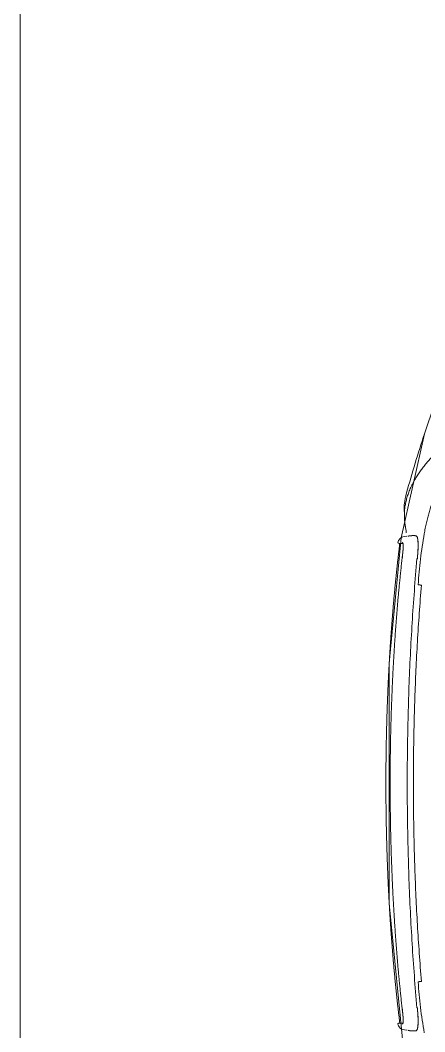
# Model space of a CAD drawing. Header units: metres. Extents: x -13933 to 152404, y -7861 to 21912.
# Drawn here: x 112567.9 to 112611.9, y 502.9 to 612.9 of the extents above; entities that cross this region are included whole.
import ezdxf
from ezdxf.xclip import XClip

# ---------------------------------------------------------------- set-up
doc = ezdxf.new("R2010")
doc.units = ezdxf.units.M
doc.header["$LTSCALE"] = 100
doc.header["$MEASUREMENT"] = 0
doc.header["$XCLIPFRAME"] = 0
doc.layers.get('0').update_dxf_attribs({"color": 9, "lineweight": 9})
for name, color, linetype, lineweight in [('04', 9, 'Continuous', 9), ('06D', 9, 'Continuous', 9), ('40M', 9, 'Continuous', 9)]:
    doc.layers.add(name, color=color, linetype=linetype, lineweight=lineweight)

# ---------------------------------------------------------------- blocks, each defined once
blk = doc.blocks.new('p-araba-polo')
at = {"extrusion": (0, 0, -1)}
for p, q in [((0.0142, 0.2609), (0.0139, 0.261)), ((0.0151, 0.2608), (0.014, 0.2609)), ((0.015, 0.2608), (0.0143, 0.2609)), ((0.0183, 0.2612), (0.0184, 0.2612))]:
    blk.add_line(p, q, dxfattribs=at)
for p, q in [((0.0142, -0.2609), (0.0139, -0.261)), ((0.0151, -0.2608), (0.014, -0.2609)), ((0.015, -0.2608), (0.0143, -0.2609)), ((0.0183, -0.2612), (0.0184, -0.2612)), ((0.02, -0.3033), (0.0201, -0.3042))]:
    blk.add_line(p, q)
for points, degree, knots in [([(0.0131, 0.2618), (0.0133, 0.2628), (0.0142, 0.265), (0.0174, 0.2679), (0.019, 0.2683), (0.0226, 0.2686)], 3, [0, 0, 0, 0, 0.07302, 0.262364, 1, 1, 1, 1]), ([(0.02, 0.2666), (0.02, 0.2666), (0.02, 0.2666), (0.02, 0.2666), (0.02, 0.2666), (0.02, 0.2666), (0.02, 0.2666), (0.02, 0.2666), (0.02, 0.2666), (0.02, 0.2666), (0.02, 0.2666)], 5, [0, 0, 0, 0, 0, 0, 1, 1, 1, 1, 1, 1, 1, 1, 1, 1, 1]), ([(0.02, 0.2666), (0.02, 0.2666), (0.02, 0.2666), (0.02, 0.2666), (0.02, 0.2666), (0.02, 0.2666), (0.02, 0.2666), (0.02, 0.2666), (0.02, 0.2666), (0.02, 0.2666), (0.02, 0.2666)], 5, [0, 0, 0, 0, 0, 0, 1, 1, 1, 1, 1, 1, 1, 1, 1, 1, 1]), ([(0.0239, 0.2686), (0.024, 0.2687), (0.0245, 0.2688), (0.0251, 0.269), (0.0257, 0.2691)], 3, [0, 0, 0, 0, 0.111026, 1, 1, 1, 1]), ([(0.0246, 0.2685), (0.0246, 0.2685), (0.0246, 0.2685), (0.0246, 0.2685), (0.0246, 0.2685), (0.0246, 0.2685), (0.0246, 0.2685)], 3, [0, 0, 0, 0, 1, 1, 1, 1, 1, 1, 1]), ([(0.0319, 0.2693), (0.0322, 0.2693), (0.0329, 0.2693), (0.0335, 0.2686), (0.0338, 0.2683)], 3, [0, 0, 0, 0, 0.496902, 1, 1, 1, 1]), ([(0.0338, 0.2683), (0.0339, 0.2679), (0.0342, 0.2673), (0.0346, 0.2658), (0.0348, 0.2639), (0.0349, 0.2624), (0.035, 0.2616)], 3, [0, 0, 0, 0, 0.249651, 0.50002, 0.750356, 1, 1, 1, 1]), ([(0.035, 0.216), (0.0354, 0.2206), (0.0362, 0.2299), (0.0376, 0.2438), (0.0394, 0.2577), (0.0409, 0.2668), (0.0416, 0.2713)], 3, [0, 0, 0, 0, 0.247766, 0.497058, 0.747807, 1, 1, 1, 1]), ([(0.014, 0.261), (0.014, 0.261), (0.014, 0.2609), (0.014, 0.2609), (0.014, 0.2609)], 2, [0, 0, 0, 0.5, 0.5, 1, 1, 1]), ([(0.035, 0.2616), (0.035, 0.2609), (0.035, 0.2595), (0.035, 0.2573), (0.035, 0.255), (0.0349, 0.2534), (0.0348, 0.2527)], 3, [0, 0, 0, 0, 0.251327, 0.501735, 0.751271, 1, 1, 1, 1]), ([(0.0232, 0), (0.0232, 0.0116), (0.0233, 0.0349), (0.024, 0.0699), (0.025, 0.1048), (0.0265, 0.1397), (0.0285, 0.1746), (0.0308, 0.2094), (0.0328, 0.2326), (0.0337, 0.2443)], 3, [0, 0, 0, 0, 0.142868, 0.285725, 0.428582, 0.571438, 0.714291, 0.857142, 1, 1, 1, 1]), ([(0.0386, 0.2155), (0.0378, 0.2053), (0.0362, 0.1848), (0.0342, 0.154), (0.0326, 0.1232), (0.0314, 0.0924), (0.0305, 0.0616), (0.03, 0.0308), (0.0299, 0.0103), (0.0299, 0)], 3, [0, 0, 0, 0, 0.14291, 0.285803, 0.428665, 0.571538, 0.714372, 0.857182, 1, 1, 1, 1]), ([(0.0232, 0), (0.0232, -0.0116), (0.0233, -0.0349), (0.024, -0.0699), (0.025, -0.1048), (0.0265, -0.1397), (0.0285, -0.1746), (0.0308, -0.2094), (0.0328, -0.2326), (0.0337, -0.2443)], 3, [0, 0, 0, 0, 0.142868, 0.285725, 0.428582, 0.571438, 0.714291, 0.857142, 1, 1, 1, 1]), ([(0.0386, -0.2155), (0.0378, -0.2053), (0.0362, -0.1848), (0.0342, -0.154), (0.0326, -0.1232), (0.0314, -0.0924), (0.0305, -0.0616), (0.03, -0.0308), (0.0299, -0.0103), (0.0299, 0)], 3, [0, 0, 0, 0, 0.14291, 0.285803, 0.428665, 0.571538, 0.714372, 0.857182, 1, 1, 1, 1]), ([(0.035, -0.216), (0.0354, -0.2206), (0.0362, -0.2299), (0.0376, -0.2438), (0.0394, -0.2577), (0.0409, -0.2668), (0.0416, -0.2713)], 3, [0, 0, 0, 0, 0.247766, 0.497058, 0.747807, 1, 1, 1, 1]), ([(0.035, -0.2616), (0.035, -0.2609), (0.035, -0.2595), (0.035, -0.2573), (0.035, -0.255), (0.0349, -0.2534), (0.0348, -0.2526)], 3, [0, 0, 0, 0, 0.251327, 0.501735, 0.751271, 1, 1, 1, 1]), ([(0.0131, -0.2618), (0.0133, -0.2628), (0.0142, -0.265), (0.0174, -0.2679), (0.019, -0.2683), (0.0226, -0.2686)], 3, [0, 0, 0, 0, 0.07302, 0.262364, 1, 1, 1, 1]), ([(0.014, -0.261), (0.014, -0.261), (0.014, -0.2609), (0.014, -0.2609), (0.014, -0.2609)], 2, [0, 0, 0, 0.5, 0.5, 1, 1, 1]), ([(0.0338, -0.2683), (0.0339, -0.2679), (0.0342, -0.2673), (0.0346, -0.2658), (0.0348, -0.2639), (0.0349, -0.2624), (0.035, -0.2616)], 3, [0, 0, 0, 0, 0.249651, 0.50002, 0.750356, 1, 1, 1, 1]), ([(0.02, -0.2666), (0.02, -0.2666), (0.02, -0.2666), (0.02, -0.2666), (0.02, -0.2666), (0.02, -0.2666), (0.02, -0.2666), (0.02, -0.2666), (0.02, -0.2666), (0.02, -0.2666), (0.02, -0.2666)], 5, [0, 0, 0, 0, 0, 0, 1, 1, 1, 1, 1, 1, 1, 1, 1, 1, 1]), ([(0.02, -0.2666), (0.02, -0.2666), (0.02, -0.2666), (0.02, -0.2666), (0.02, -0.2666), (0.02, -0.2666), (0.02, -0.2666), (0.02, -0.2666), (0.02, -0.2666), (0.02, -0.2666), (0.02, -0.2666)], 5, [0, 0, 0, 0, 0, 0, 1, 1, 1, 1, 1, 1, 1, 1, 1, 1, 1]), ([(0.0239, -0.2686), (0.024, -0.2687), (0.0245, -0.2688), (0.0251, -0.2689), (0.0257, -0.2691)], 3, [0, 0, 0, 0, 0.111026, 1, 1, 1, 1]), ([(0.0246, -0.2685), (0.0246, -0.2685), (0.0246, -0.2685), (0.0246, -0.2685), (0.0246, -0.2685), (0.0246, -0.2685), (0.0246, -0.2685)], 3, [0, 0, 0, 0, 1, 1, 1, 1, 1, 1, 1]), ([(0.0319, -0.2693), (0.0322, -0.2693), (0.0329, -0.2693), (0.0335, -0.2686), (0.0338, -0.2683)], 3, [0, 0, 0, 0, 0.496902, 1, 1, 1, 1]), ([(0.0416, -0.2713), (0.042, -0.2733), (0.0428, -0.2774), (0.0441, -0.2832), (0.0454, -0.289), (0.0469, -0.2945), (0.0486, -0.2997), (0.0503, -0.3047), (0.0516, -0.3079), (0.0522, -0.3094)], 3, [0, 0, 0, 0, 0.14299, 0.285846, 0.42866, 0.571442, 0.714235, 0.857051, 1, 1, 1, 1]), ([(0.0205, -0.2989), (0.0204, -0.2982), (0.0203, -0.297), (0.0202, -0.2957), (0.0202, -0.295)], 3, [0, 0, 0, 0, 0.490502, 1, 1, 1, 1]), ([(0.0309, -0.3292), (0.03, -0.3275), (0.0281, -0.3242), (0.0259, -0.3192), (0.024, -0.3142), (0.0225, -0.3093), (0.0213, -0.3044), (0.0208, -0.3012), (0.0206, -0.2996)], 3, [0, 0, 0, 0, 0.166666, 0.333333, 0.5, 0.666667, 0.833333, 1, 1, 1, 1]), ([(0.0541, -0.359), (0.0526, -0.3575), (0.0498, -0.3546), (0.0459, -0.3503), (0.0423, -0.3461), (0.039, -0.3418), (0.036, -0.3376), (0.0333, -0.3334), (0.0317, -0.3306), (0.0309, -0.3292)], 3, [0, 0, 0, 0, 0.142856, 0.285712, 0.428569, 0.571427, 0.714284, 0.857142, 1, 1, 1, 1])]:
    blk.add_open_spline(points, degree=degree, knots=knots)
for points, degree in [([(0.0257, 0.2691), (0.0252, 0.269), (0.0248, 0.2689), (0.0244, 0.2688), (0.024, 0.2687), (0.0237, 0.2686)], 5), ([(0.0257, 0.2691), (0.0267, 0.2692), (0.0278, 0.2693), (0.029, 0.2694), (0.0304, 0.2694), (0.0319, 0.2693)], 5), ([(0.0338, 0.2683), (0.0334, 0.2689), (0.0331, 0.2692), (0.0327, 0.2693), (0.0323, 0.2693), (0.0319, 0.2693)], 5), ([(0.035, 0.2616), (0.0349, 0.2635), (0.0347, 0.2652), (0.0345, 0.2666), (0.0341, 0.2676), (0.0338, 0.2683)], 5), ([(0.0151, 0.2608), (0.0105, 0.2237), (0.0069, 0.1865), (0.0041, 0.1493), (0.002, 0.112), (0.0007, 0.0747), (0, 0.0373), (0, 0)], 7), ([(0.0135, 0.2611), (0.0133, 0.2612), (0.0132, 0.2613), (0.0131, 0.2618)], 3), ([(0.0138, 0.261), (0.0139, 0.261), (0.0139, 0.261), (0.0139, 0.261), (0.0139, 0.261), (0.014, 0.261)], 5), ([(0.014, 0.261), (0.014, 0.261), (0.014, 0.261), (0.014, 0.2609), (0.014, 0.2609), (0.014, 0.2609), (0.014, 0.2609), (0.014, 0.2609)], 7), ([(0.014, 0.2609), (0.0141, 0.2609), (0.0142, 0.2609), (0.0145, 0.2609)], 3), ([(0.014, 0.2609), (0.014, 0.2609), (0.0141, 0.2609), (0.0141, 0.2609), (0.0142, 0.2609), (0.0142, 0.2609), (0.0143, 0.2609), (0.0144, 0.2609)], 7), ([(0.0151, 0.2608), (0.015, 0.2608), (0.015, 0.2608), (0.015, 0.2608), (0.0151, 0.2608), (0.0151, 0.2608)], 5), ([(0.0151, 0.2608), (0.015, 0.2608), (0.015, 0.2608), (0.015, 0.2608), (0.0151, 0.2608), (0.0151, 0.2608)], 5), ([(0.0151, 0.2608), (0.0168, 0.2608), (0.0185, 0.2609)], 2), ([(0.0188, 0.2579), (0.0188, 0.2596), (0.0187, 0.2609), (0.0185, 0.2615), (0.0183, 0.2617), (0.018, 0.2618), (0.0178, 0.2618)], 6), ([(0.0178, 0.246), (0.018, 0.248), (0.0183, 0.2499), (0.0185, 0.2517), (0.0186, 0.2536), (0.0188, 0.2552), (0.0188, 0.2567), (0.0188, 0.2579)], 7), ([(0.0182, 0.2612), (0.0182, 0.2612), (0.0183, 0.2612), (0.0184, 0.2612), (0.0184, 0.2612)], 4), ([(0.0184, 0.2612), (0.0184, 0.2612), (0.0184, 0.2612), (0.0183, 0.2612), (0.0183, 0.2612), (0.0182, 0.2612), (0.0182, 0.2612)], 6), ([(0.0348, 0.2527), (0.0349, 0.2545), (0.035, 0.2564), (0.0351, 0.2582), (0.035, 0.26), (0.035, 0.2616)], 5), ([(0.0046, 0), (0.0046, 0.0492), (0.0059, 0.0986), (0.0084, 0.1478), (0.0122, 0.197), (0.0178, 0.246)], 5), ([(0.0178, 0.246), (0.0178, 0.246), (0.018, 0.246), (0.0183, 0.246)], 3), ([(0.0337, 0.2443), (0.0338, 0.2442), (0.034, 0.2442), (0.0341, 0.2442), (0.0341, 0.2442), (0.0342, 0.2442)], 5), ([(0.0342, 0.2442), (0.0341, 0.2442), (0.0341, 0.2442), (0.034, 0.2442), (0.0338, 0.2442), (0.0337, 0.2443)], 5), ([(0.0342, 0.2442), (0.0343, 0.2459), (0.0345, 0.2476), (0.0346, 0.2493), (0.0347, 0.251), (0.0348, 0.2527)], 5), ([(0.0386, 0.2155), (0.0375, 0.2156), (0.0364, 0.2158), (0.0357, 0.2158), (0.0353, 0.2159), (0.035, 0.216)], 5), ([(0.0386, 0.2155), (0.0375, 0.2156), (0.0364, 0.2158), (0.0357, 0.2158), (0.0353, 0.2159), (0.035, 0.216)], 5), ([(0, 0), (0, 0), (-0.0001, 0), (-0.0001, 0), (0, 0), (0, 0)], 5), ([(0.0151, -0.2608), (0.0105, -0.2237), (0.0069, -0.1865), (0.0041, -0.1493), (0.002, -0.112), (0.0007, -0.0747), (0, -0.0373), (0, 0)], 7), ([(0, 0), (0, 0), (-0.0001, 0), (-0.0001, 0), (0, 0), (0, 0)], 5), ([(0.0046, 0), (0.0046, -0.0492), (0.0059, -0.0986), (0.0084, -0.1478), (0.0122, -0.197), (0.0178, -0.246)], 5), ([(0.0386, -0.2155), (0.0375, -0.2156), (0.0364, -0.2158), (0.0357, -0.2158), (0.0353, -0.2159), (0.035, -0.216)], 5), ([(0.0386, -0.2155), (0.0375, -0.2156), (0.0364, -0.2158), (0.0357, -0.2158), (0.0353, -0.2159), (0.035, -0.216)], 5), ([(0.0178, -0.246), (0.018, -0.2479), (0.0183, -0.2499), (0.0185, -0.2517), (0.0186, -0.2536), (0.0188, -0.2552), (0.0188, -0.2567), (0.0188, -0.2579)], 7), ([(0.0178, -0.246), (0.0178, -0.246), (0.018, -0.246), (0.0183, -0.246)], 3), ([(0.0337, -0.2443), (0.0338, -0.2442), (0.034, -0.2442), (0.0341, -0.2442), (0.0341, -0.2442), (0.0342, -0.2442)], 5), ([(0.0342, -0.2442), (0.0341, -0.2442), (0.0341, -0.2442), (0.034, -0.2442), (0.0338, -0.2442), (0.0337, -0.2443)], 5), ([(0.0342, -0.2442), (0.0343, -0.2459), (0.0345, -0.2476), (0.0346, -0.2493), (0.0347, -0.251), (0.0348, -0.2526)], 5), ([(0.0348, -0.2526), (0.0349, -0.2545), (0.035, -0.2564), (0.0351, -0.2582), (0.035, -0.26), (0.035, -0.2616)], 5), ([(0.0135, -0.2611), (0.0133, -0.2612), (0.0132, -0.2613), (0.0131, -0.2618)], 3), ([(0.0138, -0.261), (0.0139, -0.261), (0.0139, -0.261), (0.0139, -0.261), (0.0139, -0.261), (0.014, -0.261)], 5), ([(0.014, -0.2609), (0.0141, -0.2609), (0.0142, -0.2609), (0.0145, -0.2609)], 3), ([(0.014, -0.2609), (0.014, -0.2609), (0.0141, -0.2609), (0.0141, -0.2609), (0.0142, -0.2609), (0.0142, -0.2609), (0.0143, -0.2609), (0.0144, -0.2609)], 7), ([(0.014, -0.261), (0.014, -0.261), (0.014, -0.261), (0.014, -0.2609), (0.014, -0.2609), (0.014, -0.2609), (0.014, -0.2609), (0.014, -0.2609)], 7), ([(0.0151, -0.2608), (0.015, -0.2608), (0.015, -0.2608), (0.015, -0.2608), (0.0151, -0.2608), (0.0151, -0.2608)], 5), ([(0.0151, -0.2608), (0.015, -0.2608), (0.015, -0.2608), (0.015, -0.2608), (0.0151, -0.2608), (0.0151, -0.2608)], 5), ([(0.0151, -0.2608), (0.0168, -0.2608), (0.0185, -0.2609)], 2), ([(0.0188, -0.2579), (0.0188, -0.2596), (0.0187, -0.2609), (0.0185, -0.2615), (0.0183, -0.2617), (0.018, -0.2618), (0.0178, -0.2618)], 6), ([(0.0182, -0.2612), (0.0182, -0.2612), (0.0183, -0.2612), (0.0184, -0.2612), (0.0184, -0.2612)], 4), ([(0.0184, -0.2612), (0.0184, -0.2612), (0.0184, -0.2612), (0.0183, -0.2612), (0.0183, -0.2612), (0.0182, -0.2612), (0.0182, -0.2612)], 6), ([(0.035, -0.2616), (0.0349, -0.2635), (0.0347, -0.2652), (0.0345, -0.2666), (0.0341, -0.2676), (0.0338, -0.2683)], 5), ([(0.0221, -0.2725), (0.0218, -0.2751), (0.0215, -0.2775), (0.0211, -0.2798)], 3), ([(0.0257, -0.2691), (0.0252, -0.269), (0.0248, -0.2689), (0.0244, -0.2688), (0.024, -0.2687), (0.0237, -0.2686)], 5), ([(0.0257, -0.2691), (0.0267, -0.2692), (0.0278, -0.2693), (0.029, -0.2694), (0.0304, -0.2694), (0.0319, -0.2693)], 5), ([(0.0338, -0.2683), (0.0334, -0.2689), (0.0331, -0.2692), (0.0327, -0.2693), (0.0323, -0.2693), (0.0319, -0.2693)], 5), ([(0.0213, -0.2788), (0.0208, -0.2811), (0.0205, -0.2834), (0.0203, -0.2858), (0.0201, -0.2881), (0.02, -0.2904), (0.0201, -0.2927), (0.0202, -0.295)], 7), ([(0.0202, -0.295), (0.0199, -0.2961), (0.0196, -0.2973), (0.0197, -0.2984)], 3), ([(0.0197, -0.2984), (0.0198, -0.2999), (0.0198, -0.3015), (0.02, -0.3033)], 3), ([(0.0201, -0.3042), (0.0206, -0.308), (0.0213, -0.3113), (0.0225, -0.3159)], 3), ([(0.0205, -0.2989), (0.0205, -0.299), (0.0205, -0.2992), (0.0205, -0.2993), (0.0205, -0.2995), (0.0206, -0.2996)], 5), ([(0.0206, -0.2996), (0.0205, -0.2994), (0.0205, -0.2991), (0.0205, -0.2989)], 3), ([(0.0206, -0.2995), (0.0206, -0.2995), (0.0206, -0.2995), (0.0206, -0.2995)], 3), ([(0.0206, -0.2996), (0.0206, -0.2996), (0.0206, -0.2996), (0.0206, -0.2996), (0.0206, -0.2996), (0.0206, -0.2996), (0.0206, -0.2996), (0.0206, -0.2996)], 7), ([(0.0225, -0.3159), (0.0284, -0.3374), (0.035, -0.3587), (0.042, -0.3799)], 3)]:
    blk.add_open_spline(points, degree=degree)
at = {"layer": '40M'}
blk.add_lwpolyline([(0.9458, 0.8223), (0.578, 0.8067), (0.3308, 0.7495), (0.3178, 0.7481), (0.2298, 0.7039), (0.1529, 0.6267), (0.0785, 0.486), (0.0318, 0.348), (0.0198, 0.2967), (0.0036, 0.1306), (0.0036, -0.1306), (0.0165, -0.267), (0.042, -0.3799), (0.0751, -0.4781), (0.1529, -0.6267), (0.3308, -0.7495), (0.4757, -0.7941), (0.5894, -0.8074), (1.2716, -0.8161)], dxfattribs=at)

msp = doc.modelspace()

# ---------------------------------------------------------------- linework, layer by layer
at = {"layer": '06D'}
msp.add_lwpolyline([(112567.88, 650.11), (112567.88, 400.11), (113067.88, 400.11), (113067.88, 650.11)], close=True, dxfattribs=at)

# ---------------------------------------------------------------- block references
at = {"layer": '04'}
ref = msp.add_blockref('p-araba-polo', (112607.64, 529.92), dxfattribs=dict(at, xscale=-100, yscale=100, zscale=100, rotation=180))
XClip(ref).set_block_clipping_path([(-0.0924763951, -0.9835002962), (4.0650970395, 0.9845199444)])

doc.saveas('drawing.dxf')
